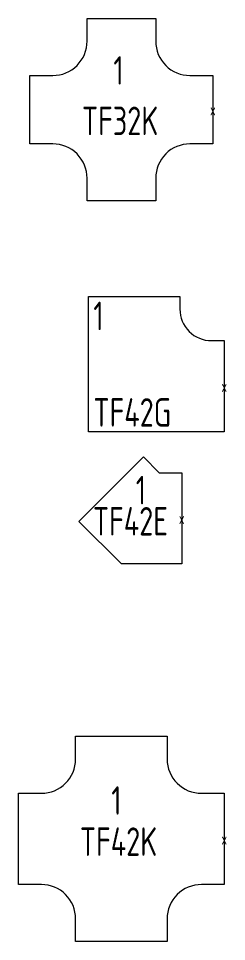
# Model space of a CAD drawing. Header units: metres. Extents: x -162 to 83385, y -62392 to -1971.
# Drawn here: x 18650 to 19560, y -55339 to -51292 of the extents above; entities that cross this region are included whole.
import ezdxf
from ezdxf.enums import TextEntityAlignment as Align

# ---------------------------------------------------------------- set-up
doc = ezdxf.new("R2010")
doc.units = ezdxf.units.M
doc.header["$LTSCALE"] = 0.5
for name, color, linetype, lineweight in [('ELIN_Attribut_01_Produkt_ID', 7, 'Continuous', 0), ('ELIN_Attribut_02_Stromkreis', 7, 'Continuous', 0), ('ELIN_Attribut_03_Verteilerbereich', 7, 'Continuous', 0), ('ELIN_Attribut_04_Montagehoehe', 7, 'Continuous', 0), ('ELIN_Attribut_05_Montageart', 7, 'Continuous', 0), ('ELIN_Attribut_06_Tuernummer', 7, 'Continuous', 0), ('ELIN_Attribut_07_Bemerkung', 7, 'Continuous', 0), ('ELIN_Attribut_08_Adresse', 7, 'Continuous', 0), ('ELIN_Attribut_10_AKZ1', 7, 'Continuous', 0), ('ELIN_Attribut_11_AKZ2', 7, 'Continuous', 0), ('ELIN_Attribut_12_Sonstiges1', 7, 'Continuous', 0), ('ELIN_Attribut_13_Sonstiges2', 7, 'Continuous', 0), ('ELIN_Attribut_14_Bauteil', 7, 'Continuous', 0), ('ELIN_Attribut_15_Ebene', 7, 'Continuous', 0), ('ELIN_Attribut_16_Raumnummer', 7, 'Continuous', 0), ('ELIN_Attribut_17_Raumname', 7, 'Continuous', 0), ('ELIN_Attribut_18_Montageabschnitt', 7, 'Continuous', 0), ('ELIN_Attribut_Basispunkt', 2, 'Continuous', 0), ('ELIN_Attribute_GEMOS', 11, 'Continuous', 0), ('ELIN_Attribute_Tragsystem', 7, 'Continuous', 0), ('ELIN_KTF_DE_Kabeltasse', 5, 'Continuous', 0)]:
    doc.layers.add(name, color=color, linetype=linetype, lineweight=lineweight)
doc.layers.get('0').off()
doc.styles.add('ELIN_Attribute', font='isocp.shx', dxfattribs={"width": 0.8})
doc.styles.add('ELIN_SY', font='isocp.shx', dxfattribs={"width": 0.9})

# ---------------------------------------------------------------- blocks, each defined once
blk = doc.blocks.new('ELIN_KTF_KT400-WINKEL90')
at = {"color": 0}
blk.add_lwpolyline([(-594, 394), (-194, 394), (-194, 338, 0.414214), (-56, 200), (0, 200), (0, -200), (-594, -200)], format="xyb", close=True, dxfattribs=at)
at = {"layer": 'ELIN_Attribut_01_Produkt_ID', "color": 0, "style": 'ELIN_SY', "width": 0.8, "flags": 8}
blk.add_attdef('01_PRODUKT_ID', (-572.6, -177.2), '', height=125, dxfattribs=at)
at = {"layer": 'ELIN_Attribut_02_Stromkreis', "style": 'ELIN_Attribute', "width": 0.8, "flags": 8}
blk.add_attdef('02_STROMKREIS', (168.4, -14.6, 0), '', height=150, dxfattribs=at)
at = {"layer": 'ELIN_Attribut_03_Verteilerbereich', "style": 'ELIN_Attribute', "width": 0.8, "flags": 8}
blk.add_attdef('03_VERTEILERBEREICH', (-247.5, -404.4, 0), '', height=125, dxfattribs=at)
at = {"layer": 'ELIN_Attribut_04_Montagehoehe', "style": 'ELIN_Attribute', "width": 0.8, "flags": 8}
blk.add_attdef('04_MONTAGEHOEHE', text='', height=125, dxfattribs=at).set_placement((0, 0, 0), align=Align.RIGHT)
at = {"layer": 'ELIN_Attribut_05_Montageart', "style": 'ELIN_Attribute', "width": 0.8, "flags": 8}
blk.add_attdef('05_MONTAGEART', (168.4, -204.4, 0), '', height=125, dxfattribs=at)
at = {"layer": 'ELIN_Attribut_06_Tuernummer', "style": 'ELIN_Attribute', "width": 0.8, "flags": 8}
blk.add_attdef('06_TUERNUMMER', text='', height=125, dxfattribs=at).set_placement((0, 0, 0), align=Align.RIGHT)
at = {"layer": 'ELIN_Attribut_07_Bemerkung', "style": 'ELIN_Attribute', "width": 0.8, "flags": 8}
blk.add_attdef('07_BEMERKUNG', (-247.5, -604.4, 0), '', height=125, dxfattribs=at)
at = {"layer": 'ELIN_Attribut_08_Adresse', "style": 'ELIN_Attribute', "width": 0.8, "flags": 8}
blk.add_attdef('08_ADRESSE', (-247.5, -804.4, 0), '', height=125, dxfattribs=at)
at = {"layer": 'ELIN_Attribut_10_AKZ1', "style": 'ELIN_Attribute', "width": 0.8, "flags": 8}
blk.add_attdef('10_AKZ1', (-247.5, -1204.4, 0), '', height=125, dxfattribs=at)
at = {"layer": 'ELIN_Attribut_11_AKZ2', "style": 'ELIN_Attribute', "width": 0.8, "flags": 8}
blk.add_attdef('11_AKZ2', (-247.5, -1404.4, 0), '', height=125, dxfattribs=at)
at = {"layer": 'ELIN_Attribut_12_Sonstiges1', "style": 'ELIN_Attribute', "width": 0.8, "flags": 8}
blk.add_attdef('12_SONSTIGES1', (-247.5, -1604.4, 0), '', height=125, dxfattribs=at)
at = {"layer": 'ELIN_Attribut_13_Sonstiges2', "style": 'ELIN_Attribute', "width": 0.8, "flags": 8}
blk.add_attdef('13_SONSTIGES2', (-247.5, -1804.4, 0), '', height=125, dxfattribs=at)
at = {"layer": 'ELIN_Attribut_14_Bauteil', "color": 7, "style": 'ELIN_Attribute', "width": 0.8, "flags": 9}
blk.add_attdef('14_BAUTEIL', (39.7, 54.9), '', height=125, dxfattribs=at)
at = {"layer": 'ELIN_Attribut_15_Ebene', "color": 7, "style": 'ELIN_Attribute', "width": 0.8, "flags": 9}
blk.add_attdef('15_EBENE', (39.7, -145.1), '', height=125, dxfattribs=at)
at = {"layer": 'ELIN_Attribut_16_Raumnummer', "style": 'ELIN_Attribute', "width": 0.8, "flags": 8}
blk.add_attdef('16_RAUMNUMMER', (-247.5, -2404.4, 0), '', height=125, dxfattribs=at)
at = {"layer": 'ELIN_Attribut_17_Raumname', "style": 'ELIN_Attribute', "width": 0.8, "flags": 8}
blk.add_attdef('17_RAUMNAME', (-247.5, -2604.4, 0), '', height=125, dxfattribs=at)
at = {"layer": 'ELIN_Attribut_18_Montageabschnitt', "color": 0, "style": 'ELIN_SY', "width": 0.8, "flags": 9}
blk.add_attdef('18_MONTAGEABSCHNITT', (39.7, -345.1), '', height=125, dxfattribs=at)
at = {"layer": 'ELIN_Attribut_Basispunkt', "style": 'ELIN_Attribute', "width": 0.8, "flags": 8}
blk.add_attdef('Basispunkt', text='', height=50, dxfattribs=at).set_placement((0, 0), align=Align.MIDDLE)
at = {"layer": 'ELIN_Attribute_GEMOS', "style": 'ELIN_Attribute', "width": 0.6}
for tag, p in [('G01_PRO02ID', (1620.5, 183.6)), ('G02_BEZEICHNUNG', (1620.5, -14.6, 0)), ('G03_DESCRIPTION', (1620.5, -204.4, 0)), ('G04_GEMOS-SYMBOL', (1623.8, -404.4, 0)), ('G05_GEMOS-TYP', (1623.8, -604.4, 0)), ('G06_ORTSKENNUNG', (1620.5, -804.4, 0)), ('G08_FREI1', (1620.5, -1004.4, 0)), ('G08_FREI2', (1620.5, -1204.4, 0))]:
    blk.add_attdef(tag, p, '', height=125, dxfattribs=at)
at = {"layer": 'ELIN_Attribute_Tragsystem', "color": 0, "style": 'ELIN_SY', "width": 0.8, "flags": 8}
blk.add_attdef('T01_ANZAHL', (-572.6, 245.7), '', height=125, dxfattribs=at)
blk = doc.blocks.new('ELIN_KTF_KT400-KREUZUNG')
at = {"color": 0}
blk.add_lwpolyline([(-900, 200), (-800, 200, 0.414214), (-650, 350), (-650, 450), (-250, 450), (-250, 350, 0.414214), (-100, 200), (0, 200), (0, -200), (-100, -200, 0.414214), (-250, -350), (-250, -450), (-650, -450), (-650, -350, 0.414214), (-800, -200), (-900, -200)], format="xyb", close=True, dxfattribs=at)
at = {"layer": 'ELIN_Attribut_01_Produkt_ID', "color": 0, "style": 'ELIN_SY', "width": 0.8, "flags": 8}
blk.add_attdef('01_PRODUKT_ID', (-572.6, -177.2), '', height=125, dxfattribs=at)
at = {"layer": 'ELIN_Attribut_02_Stromkreis', "style": 'ELIN_Attribute', "width": 0.8, "flags": 8}
blk.add_attdef('02_STROMKREIS', (168.4, -14.6, 0), '', height=150, dxfattribs=at)
at = {"layer": 'ELIN_Attribut_03_Verteilerbereich', "style": 'ELIN_Attribute', "width": 0.8, "flags": 8}
blk.add_attdef('03_VERTEILERBEREICH', (-247.5, -404.4, 0), '', height=125, dxfattribs=at)
at = {"layer": 'ELIN_Attribut_04_Montagehoehe', "style": 'ELIN_Attribute', "width": 0.8, "flags": 8}
blk.add_attdef('04_MONTAGEHOEHE', text='', height=125, dxfattribs=at).set_placement((0, 0, 0), align=Align.RIGHT)
at = {"layer": 'ELIN_Attribut_05_Montageart', "style": 'ELIN_Attribute', "width": 0.8, "flags": 8}
blk.add_attdef('05_MONTAGEART', (168.4, -204.4, 0), '', height=125, dxfattribs=at)
at = {"layer": 'ELIN_Attribut_06_Tuernummer', "style": 'ELIN_Attribute', "width": 0.8, "flags": 8}
blk.add_attdef('06_TUERNUMMER', text='', height=125, dxfattribs=at).set_placement((0, 0, 0), align=Align.RIGHT)
at = {"layer": 'ELIN_Attribut_07_Bemerkung', "style": 'ELIN_Attribute', "width": 0.8, "flags": 8}
blk.add_attdef('07_BEMERKUNG', (-247.5, -604.4, 0), '', height=125, dxfattribs=at)
at = {"layer": 'ELIN_Attribut_08_Adresse', "style": 'ELIN_Attribute', "width": 0.8, "flags": 8}
blk.add_attdef('08_ADRESSE', (-247.5, -804.4, 0), '', height=125, dxfattribs=at)
at = {"layer": 'ELIN_Attribut_10_AKZ1', "style": 'ELIN_Attribute', "width": 0.8, "flags": 8}
blk.add_attdef('10_AKZ1', (-247.5, -1204.4, 0), '', height=125, dxfattribs=at)
at = {"layer": 'ELIN_Attribut_11_AKZ2', "style": 'ELIN_Attribute', "width": 0.8, "flags": 8}
blk.add_attdef('11_AKZ2', (-247.5, -1404.4, 0), '', height=125, dxfattribs=at)
at = {"layer": 'ELIN_Attribut_12_Sonstiges1', "style": 'ELIN_Attribute', "width": 0.8, "flags": 8}
blk.add_attdef('12_SONSTIGES1', (-247.5, -1604.4, 0), '', height=125, dxfattribs=at)
at = {"layer": 'ELIN_Attribut_13_Sonstiges2', "style": 'ELIN_Attribute', "width": 0.8, "flags": 8}
blk.add_attdef('13_SONSTIGES2', (-247.5, -1804.4, 0), '', height=125, dxfattribs=at)
at = {"layer": 'ELIN_Attribut_14_Bauteil', "color": 7, "style": 'ELIN_Attribute', "width": 0.8, "flags": 9}
blk.add_attdef('14_BAUTEIL', (39.7, 54.9), '', height=125, dxfattribs=at)
at = {"layer": 'ELIN_Attribut_15_Ebene', "color": 7, "style": 'ELIN_Attribute', "width": 0.8, "flags": 9}
blk.add_attdef('15_EBENE', (39.7, -145.1), '', height=125, dxfattribs=at)
at = {"layer": 'ELIN_Attribut_16_Raumnummer', "style": 'ELIN_Attribute', "width": 0.8, "flags": 8}
blk.add_attdef('16_RAUMNUMMER', (-247.5, -2404.4, 0), '', height=125, dxfattribs=at)
at = {"layer": 'ELIN_Attribut_17_Raumname', "style": 'ELIN_Attribute', "width": 0.8, "flags": 8}
blk.add_attdef('17_RAUMNAME', (-247.5, -2604.4, 0), '', height=125, dxfattribs=at)
at = {"layer": 'ELIN_Attribut_18_Montageabschnitt', "color": 0, "style": 'ELIN_SY', "width": 0.8, "flags": 9}
blk.add_attdef('18_MONTAGEABSCHNITT', (39.7, -345.1), '', height=125, dxfattribs=at)
at = {"layer": 'ELIN_Attribut_Basispunkt', "style": 'ELIN_Attribute', "width": 0.8, "flags": 8}
blk.add_attdef('Basispunkt', text='', height=50, dxfattribs=at).set_placement((0, 0), align=Align.MIDDLE)
at = {"layer": 'ELIN_Attribute_GEMOS', "style": 'ELIN_Attribute', "width": 0.6}
for tag, p in [('G01_PRO02ID', (1620.5, 183.6)), ('G02_BEZEICHNUNG', (1620.5, -14.6, 0)), ('G03_DESCRIPTION', (1620.5, -204.4, 0)), ('G04_GEMOS-SYMBOL', (1623.8, -404.4, 0)), ('G05_GEMOS-TYP', (1623.8, -604.4, 0)), ('G06_ORTSKENNUNG', (1620.5, -804.4, 0)), ('G08_FREI1', (1620.5, -1004.4, 0)), ('G08_FREI2', (1620.5, -1204.4, 0))]:
    blk.add_attdef(tag, p, '', height=125, dxfattribs=at)
at = {"layer": 'ELIN_Attribute_Tragsystem', "color": 0, "style": 'ELIN_SY', "width": 0.8, "flags": 8}
blk.add_attdef('T01_ANZAHL', (-572.6, 245.7), '', height=125, dxfattribs=at)
blk = doc.blocks.new('ELIN_KTF_KT400-WINKEL45')
at = {"color": 0}
blk.add_lwpolyline([(-263.7, -200), (-450.1, -13.5), (-167.3, 269.3), (-98, 200), (0, 200), (0, -200)], close=True, dxfattribs=at)
at = {"layer": 'ELIN_Attribut_01_Produkt_ID', "color": 0, "style": 'ELIN_SY', "width": 0.8, "flags": 8}
blk.add_attdef('01_PRODUKT_ID', (-356.9, -106.8), '', height=125, dxfattribs=at)
at = {"layer": 'ELIN_Attribut_02_Stromkreis', "style": 'ELIN_Attribute', "width": 0.8, "flags": 8}
blk.add_attdef('02_STROMKREIS', (168.4, -14.6, 0), '', height=150, dxfattribs=at)
at = {"layer": 'ELIN_Attribut_03_Verteilerbereich', "style": 'ELIN_Attribute', "width": 0.8, "flags": 8}
blk.add_attdef('03_VERTEILERBEREICH', (-247.5, -404.4, 0), '', height=125, dxfattribs=at)
at = {"layer": 'ELIN_Attribut_04_Montagehoehe', "style": 'ELIN_Attribute', "width": 0.8, "flags": 8}
blk.add_attdef('04_MONTAGEHOEHE', text='', height=125, dxfattribs=at).set_placement((0, 0, 0), align=Align.RIGHT)
at = {"layer": 'ELIN_Attribut_05_Montageart', "style": 'ELIN_Attribute', "width": 0.8, "flags": 8}
blk.add_attdef('05_MONTAGEART', (168.4, -204.4, 0), '', height=125, dxfattribs=at)
at = {"layer": 'ELIN_Attribut_06_Tuernummer', "style": 'ELIN_Attribute', "width": 0.8, "flags": 8}
blk.add_attdef('06_TUERNUMMER', text='', height=125, dxfattribs=at).set_placement((0, 0, 0), align=Align.RIGHT)
at = {"layer": 'ELIN_Attribut_07_Bemerkung', "style": 'ELIN_Attribute', "width": 0.8, "flags": 8}
blk.add_attdef('07_BEMERKUNG', (-247.5, -604.4, 0), '', height=125, dxfattribs=at)
at = {"layer": 'ELIN_Attribut_08_Adresse', "style": 'ELIN_Attribute', "width": 0.8, "flags": 8}
blk.add_attdef('08_ADRESSE', (-247.5, -804.4, 0), '', height=125, dxfattribs=at)
at = {"layer": 'ELIN_Attribut_10_AKZ1', "style": 'ELIN_Attribute', "width": 0.8, "flags": 8}
blk.add_attdef('10_AKZ1', (-247.5, -1204.4, 0), '', height=125, dxfattribs=at)
at = {"layer": 'ELIN_Attribut_11_AKZ2', "style": 'ELIN_Attribute', "width": 0.8, "flags": 8}
blk.add_attdef('11_AKZ2', (-247.5, -1404.4, 0), '', height=125, dxfattribs=at)
at = {"layer": 'ELIN_Attribut_12_Sonstiges1', "style": 'ELIN_Attribute', "width": 0.8, "flags": 8}
blk.add_attdef('12_SONSTIGES1', (-247.5, -1604.4, 0), '', height=125, dxfattribs=at)
at = {"layer": 'ELIN_Attribut_13_Sonstiges2', "style": 'ELIN_Attribute', "width": 0.8, "flags": 8}
blk.add_attdef('13_SONSTIGES2', (-247.5, -1804.4, 0), '', height=125, dxfattribs=at)
at = {"layer": 'ELIN_Attribut_14_Bauteil', "color": 7, "style": 'ELIN_Attribute', "width": 0.8, "flags": 9}
blk.add_attdef('14_BAUTEIL', (39.7, 54.9), '', height=125, dxfattribs=at)
at = {"layer": 'ELIN_Attribut_15_Ebene', "color": 7, "style": 'ELIN_Attribute', "width": 0.8, "flags": 9}
blk.add_attdef('15_EBENE', (39.7, -145.1), '', height=125, dxfattribs=at)
at = {"layer": 'ELIN_Attribut_16_Raumnummer', "style": 'ELIN_Attribute', "width": 0.8, "flags": 8}
blk.add_attdef('16_RAUMNUMMER', (-247.5, -2404.4, 0), '', height=125, dxfattribs=at)
at = {"layer": 'ELIN_Attribut_17_Raumname', "style": 'ELIN_Attribute', "width": 0.8, "flags": 8}
blk.add_attdef('17_RAUMNAME', (-247.5, -2604.4, 0), '', height=125, dxfattribs=at)
at = {"layer": 'ELIN_Attribut_18_Montageabschnitt', "color": 0, "style": 'ELIN_SY', "width": 0.8, "flags": 9}
blk.add_attdef('18_MONTAGEABSCHNITT', (39.7, -345.1), '', height=125, dxfattribs=at)
at = {"layer": 'ELIN_Attribut_Basispunkt', "style": 'ELIN_Attribute', "width": 0.8, "flags": 8}
blk.add_attdef('Basispunkt', text='', height=50, dxfattribs=at).set_placement((0, 0), align=Align.MIDDLE)
at = {"layer": 'ELIN_Attribute_GEMOS', "style": 'ELIN_Attribute', "width": 0.6}
for tag, p in [('G01_PRO02ID', (1620.5, 183.6)), ('G02_BEZEICHNUNG', (1620.5, -14.6, 0)), ('G03_DESCRIPTION', (1620.5, -204.4, 0)), ('G04_GEMOS-SYMBOL', (1623.8, -404.4, 0)), ('G05_GEMOS-TYP', (1623.8, -604.4, 0)), ('G06_ORTSKENNUNG', (1620.5, -804.4, 0)), ('G08_FREI1', (1620.5, -1004.4, 0)), ('G08_FREI2', (1620.5, -1204.4, 0))]:
    blk.add_attdef(tag, p, '', height=125, dxfattribs=at)
at = {"layer": 'ELIN_Attribute_Tragsystem', "color": 0, "style": 'ELIN_SY', "width": 0.8, "flags": 8}
blk.add_attdef('T01_ANZAHL', (-257.5, 61.2), '', height=125, dxfattribs=at)
blk = doc.blocks.new('ELIN_KTF_KT300-KREUZUNG')
at = {"color": 0}
blk.add_lwpolyline([(-800, 150), (-700, 150, 0.414214), (-550, 300), (-550, 400), (-250, 400), (-250, 300, 0.414214), (-100, 150), (0, 150), (0, -150), (-100, -150, 0.414214), (-250, -300), (-250, -400), (-550, -400), (-550, -300, 0.414214), (-700, -150), (-800, -150)], format="xyb", close=True, dxfattribs=at)
at = {"layer": 'ELIN_Attribut_01_Produkt_ID', "color": 0, "style": 'ELIN_SY', "width": 0.8, "flags": 8}
blk.add_attdef('01_PRODUKT_ID', (-572.6, -177.2), '', height=125, dxfattribs=at)
at = {"layer": 'ELIN_Attribut_02_Stromkreis', "style": 'ELIN_Attribute', "width": 0.8, "flags": 8}
blk.add_attdef('02_STROMKREIS', (168.4, -14.6, 0), '', height=150, dxfattribs=at)
at = {"layer": 'ELIN_Attribut_03_Verteilerbereich', "style": 'ELIN_Attribute', "width": 0.8, "flags": 8}
blk.add_attdef('03_VERTEILERBEREICH', (-247.5, -404.4, 0), '', height=125, dxfattribs=at)
at = {"layer": 'ELIN_Attribut_04_Montagehoehe', "style": 'ELIN_Attribute', "width": 0.8, "flags": 8}
blk.add_attdef('04_MONTAGEHOEHE', text='', height=125, dxfattribs=at).set_placement((0, 0, 0), align=Align.RIGHT)
at = {"layer": 'ELIN_Attribut_05_Montageart', "style": 'ELIN_Attribute', "width": 0.8, "flags": 8}
blk.add_attdef('05_MONTAGEART', (168.4, -204.4, 0), '', height=125, dxfattribs=at)
at = {"layer": 'ELIN_Attribut_06_Tuernummer', "style": 'ELIN_Attribute', "width": 0.8, "flags": 8}
blk.add_attdef('06_TUERNUMMER', text='', height=125, dxfattribs=at).set_placement((0, 0, 0), align=Align.RIGHT)
at = {"layer": 'ELIN_Attribut_07_Bemerkung', "style": 'ELIN_Attribute', "width": 0.8, "flags": 8}
blk.add_attdef('07_BEMERKUNG', (-247.5, -604.4, 0), '', height=125, dxfattribs=at)
at = {"layer": 'ELIN_Attribut_08_Adresse', "style": 'ELIN_Attribute', "width": 0.8, "flags": 8}
blk.add_attdef('08_ADRESSE', (-247.5, -804.4, 0), '', height=125, dxfattribs=at)
at = {"layer": 'ELIN_Attribut_10_AKZ1', "style": 'ELIN_Attribute', "width": 0.8, "flags": 8}
blk.add_attdef('10_AKZ1', (-247.5, -1204.4, 0), '', height=125, dxfattribs=at)
at = {"layer": 'ELIN_Attribut_11_AKZ2', "style": 'ELIN_Attribute', "width": 0.8, "flags": 8}
blk.add_attdef('11_AKZ2', (-247.5, -1404.4, 0), '', height=125, dxfattribs=at)
at = {"layer": 'ELIN_Attribut_12_Sonstiges1', "style": 'ELIN_Attribute', "width": 0.8, "flags": 8}
blk.add_attdef('12_SONSTIGES1', (-247.5, -1604.4, 0), '', height=125, dxfattribs=at)
at = {"layer": 'ELIN_Attribut_13_Sonstiges2', "style": 'ELIN_Attribute', "width": 0.8, "flags": 8}
blk.add_attdef('13_SONSTIGES2', (-247.5, -1804.4, 0), '', height=125, dxfattribs=at)
at = {"layer": 'ELIN_Attribut_14_Bauteil', "color": 7, "style": 'ELIN_Attribute', "width": 0.8, "flags": 9}
blk.add_attdef('14_BAUTEIL', (39.7, 54.9), '', height=125, dxfattribs=at)
at = {"layer": 'ELIN_Attribut_15_Ebene', "color": 7, "style": 'ELIN_Attribute', "width": 0.8, "flags": 9}
blk.add_attdef('15_EBENE', (39.7, -145.1), '', height=125, dxfattribs=at)
at = {"layer": 'ELIN_Attribut_16_Raumnummer', "style": 'ELIN_Attribute', "width": 0.8, "flags": 8}
blk.add_attdef('16_RAUMNUMMER', (-247.5, -2404.4, 0), '', height=125, dxfattribs=at)
at = {"layer": 'ELIN_Attribut_17_Raumname', "style": 'ELIN_Attribute', "width": 0.8, "flags": 8}
blk.add_attdef('17_RAUMNAME', (-247.5, -2604.4, 0), '', height=125, dxfattribs=at)
at = {"layer": 'ELIN_Attribut_18_Montageabschnitt', "color": 0, "style": 'ELIN_SY', "width": 0.8, "flags": 9}
blk.add_attdef('18_MONTAGEABSCHNITT', (39.7, -345.1), '', height=125, dxfattribs=at)
at = {"layer": 'ELIN_Attribut_Basispunkt', "style": 'ELIN_Attribute', "width": 0.8, "flags": 8}
blk.add_attdef('Basispunkt', text='', height=50, dxfattribs=at).set_placement((0, 0), align=Align.MIDDLE)
at = {"layer": 'ELIN_Attribute_GEMOS', "style": 'ELIN_Attribute', "width": 0.6}
for tag, p in [('G01_PRO02ID', (1620.5, 183.6)), ('G02_BEZEICHNUNG', (1620.5, -14.6, 0)), ('G03_DESCRIPTION', (1620.5, -204.4, 0)), ('G04_GEMOS-SYMBOL', (1623.8, -404.4, 0)), ('G05_GEMOS-TYP', (1623.8, -604.4, 0)), ('G06_ORTSKENNUNG', (1620.5, -804.4, 0)), ('G08_FREI1', (1620.5, -1004.4, 0)), ('G08_FREI2', (1620.5, -1204.4, 0))]:
    blk.add_attdef(tag, p, '', height=125, dxfattribs=at)
at = {"layer": 'ELIN_Attribute_Tragsystem', "color": 0, "style": 'ELIN_SY', "width": 0.8, "flags": 8}
blk.add_attdef('T01_ANZAHL', (-572.6, 245.7), '', height=125, dxfattribs=at)

msp = doc.modelspace()

# ---------------------------------------------------------------- block references
at = {"layer": 'ELIN_KTF_DE_Kabeltasse', "lineweight": 0}
ref = msp.add_blockref('ELIN_KTF_KT300-KREUZUNG', (19500.4, -51691.8), dxfattribs=at)
ref.add_attrib('01_PRODUKT_ID', 'TF32K', (18927.8, -51803.4), dxfattribs={"layer": 'ELIN_Attribut_01_Produkt_ID', "color": 0, "height": 125, "style": 'ELIN_SY', "width": 0.8})
ref.add_attrib('Basispunkt', 'x', dxfattribs={"layer": 'ELIN_Attribut_Basispunkt', "height": 50, "style": 'ELIN_Attribute', "width": 0.8}).set_placement((19500.4, -51691.8), align=Align.MIDDLE)
ref.add_attrib('T01_ANZAHL', '1', (19065.5, -51582.1), dxfattribs={"layer": 'ELIN_Attribute_Tragsystem', "color": 0, "height": 125, "style": 'ELIN_SY', "width": 0.8})
ref = msp.add_blockref('ELIN_KTF_KT400-WINKEL90', (19550.4, -52904.4), dxfattribs=at)
ref.add_attrib('01_PRODUKT_ID', 'TF42G', (18977.8, -53081.6), dxfattribs={"layer": 'ELIN_Attribut_01_Produkt_ID', "color": 0, "height": 125, "style": 'ELIN_SY', "width": 0.8})
ref.add_attrib('Basispunkt', 'x', dxfattribs={"layer": 'ELIN_Attribut_Basispunkt', "height": 50, "style": 'ELIN_Attribute', "width": 0.8}).set_placement((19550.4, -52904.4), align=Align.MIDDLE)
ref.add_attrib('T01_ANZAHL', '1', (18977.8, -52658.7), dxfattribs={"layer": 'ELIN_Attribute_Tragsystem', "color": 0, "height": 125, "style": 'ELIN_SY', "width": 0.8})
ref = msp.add_blockref('ELIN_KTF_KT400-WINKEL45', (19364.1, -53483.7), dxfattribs=at)
ref.add_attrib('01_PRODUKT_ID', 'TF42E', (18975.7, -53558.9), dxfattribs={"layer": 'ELIN_Attribut_01_Produkt_ID', "color": 0, "height": 125, "style": 'ELIN_SY', "width": 0.8})
ref.add_attrib('Basispunkt', 'x', dxfattribs={"layer": 'ELIN_Attribut_Basispunkt', "height": 50, "style": 'ELIN_Attribute', "width": 0.8}).set_placement((19364.1, -53483.7), align=Align.MIDDLE)
ref.add_attrib('T01_ANZAHL', '1', (19163.2, -53422.5), dxfattribs={"layer": 'ELIN_Attribute_Tragsystem', "color": 0, "height": 125, "style": 'ELIN_SY', "width": 0.8})
ref = msp.add_blockref('ELIN_KTF_KT400-KREUZUNG', (19550.4, -54889.1), dxfattribs=at)
ref.add_attrib('01_PRODUKT_ID', 'TF42K', (18918.7, -54963.6), dxfattribs={"layer": 'ELIN_Attribut_01_Produkt_ID', "color": 0, "height": 125, "style": 'ELIN_SY', "width": 0.8})
ref.add_attrib('Basispunkt', 'x', dxfattribs={"layer": 'ELIN_Attribut_Basispunkt', "height": 50, "style": 'ELIN_Attribute', "width": 0.8}).set_placement((19550.4, -54889.1), align=Align.MIDDLE)
ref.add_attrib('T01_ANZAHL', '1', (19056.2, -54783.1), dxfattribs={"layer": 'ELIN_Attribute_Tragsystem', "color": 0, "height": 125, "style": 'ELIN_SY', "width": 0.8})

doc.saveas('drawing.dxf')
